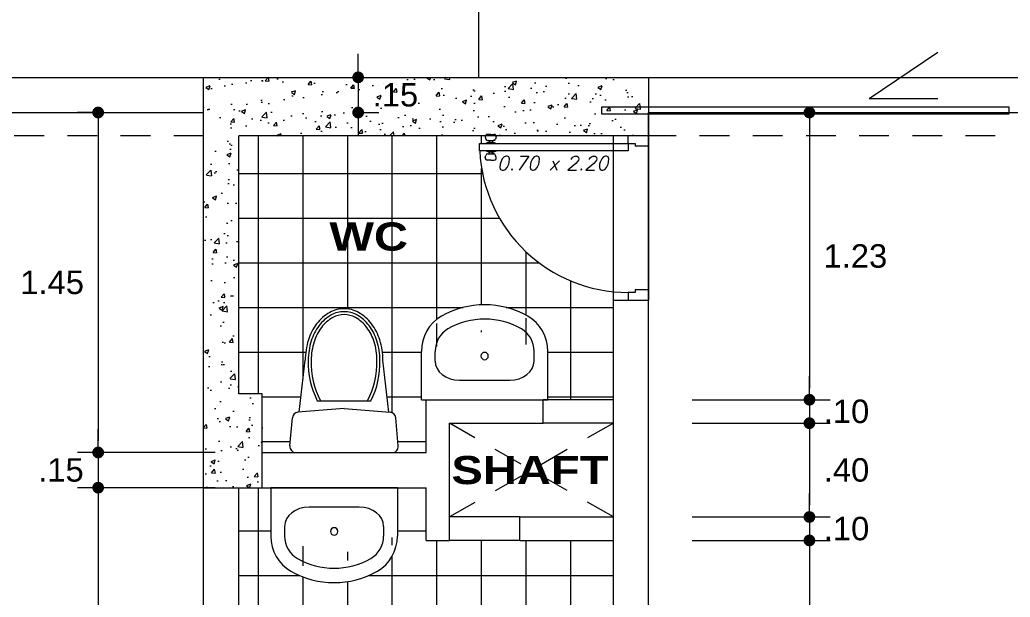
# Model space of a CAD drawing. Header units: millimetres. Extents: x 2178 to 2304, y 1220 to 1359.
# Drawn here: x 2216.41 to 2220.638, y 1291.255 to 1293.717 of the extents above; entities that cross this region are included whole.
import ezdxf
from ezdxf.enums import TextEntityAlignment as Align

# ---------------------------------------------------------------- set-up
doc = ezdxf.new("R2010")
doc.units = ezdxf.units.MM
doc.linetypes.add('CENTER', pattern=[50.800000000000004, 31.75, -6.35, 6.35, -6.35])
doc.linetypes.add('HIDDEN', pattern=[9.524999999999999, 6.35, -3.175])
doc.layers.get('0').update_dxf_attribs({"lineweight": 0})
for name, color, linetype, lineweight in [('carpinteria', 12, 'Continuous', 5), ('Ejes22', 50, 'CENTER', 9), ('linha vista piso', 30, 'Continuous', 5), ('Mobiliario', 52, 'Continuous', 5), ('PLUMA 1', 46, 'Continuous', 13), ('PLUMA 7', 10, 'Continuous', 0), ('PLUMA4', 160, 'Continuous', 40), ('PROY', 13, 'HIDDEN', 13), ('TEXTO', 5, 'Continuous', 18), ('TEXTOS', 42, 'Continuous', 13)]:
    doc.layers.add(name, color=color, linetype=linetype, lineweight=lineweight)
doc.layers.add('pisos....', color=7, linetype='Continuous', lineweight=5, true_color=0x7c7f7e)
doc.styles.add('ARIAL', font='arial.ttf')
doc.styles.add('ARIAL-N', font='arialbd.ttf')
doc.styles.add('SIMPLEX', font='simplex.shx', dxfattribs={"width": 1.2, "oblique": 15})
doc.dimstyles.new('RPM 50', dxfattribs={"dimtxt": 0.1, "dimasz": 0.05, "dimexe": 0.08849999999999973, "dimexo": 0.1535, "dimgap": 0.07099999999999997, "dimtad": 2, "dimtih": 1, "dimtoh": 1, "dimzin": 4, "dimdsep": 46, "dimtxsty": 'ARIAL', "dimblk": 'DOT', "dimcen": 0.4, "dimdle": 0.25, "dimclrd": 8, "dimclre": 8, "dimclrt": 9, "dimadec": 0, "dimazin": 0, "dimtfac": 1, "dimtix": 1, "dimtmove": 0, "dimatfit": 3, "dimldrblk": 'DOT', "dimfxl": 0.5, "dimfxlon": 1, "dimlwd": 0, "dimlwe": 0, "dimarcsym": 0})
pattern_1 = [(0, (1020.136031399712, -473.2546719146419), (0, 0.1905), []), (90, (1020.136031399712, -473.2546719146419), (-0.1905, 1.166437552015814e-17), [])]

# ---------------------------------------------------------------- blocks, each defined once
blk = doc.blocks.new('LAVATORIO')
at = {"layer": 'PLUMA 1', "linetype": 'Continuous', "lineweight": 20}
for p, q in [((-0.2999934783219942, 0.2071363636785648), (-0.2999934783219942, -0.02195454545901754)), ((-0.2999934783219942, 0.2071363636785648), (0.2999934783219942, 0.2071363636785648)), ((0.2999934783219942, 0.2071363636785648), (0.2999934783219942, -0.02195454545901754)), ((-0.1188260869807323, 0.1148181818415779), (0.1188260869807323, 0.1148181818415779)), ((-0.234782608743501, 0.02386363636850319), (-0.234782608743501, -0.02195454545901754)), ((0.234782608743501, 0.02386363636850319), (0.234782608743501, -0.02195454545901754))]:
    blk.add_line(p, q, dxfattribs=at)
blk.add_circle((0, 0), 0.01750000000356522, dxfattribs=at)
at = {"layer": 'PLUMA 1', "linetype": 'Continuous', "lineweight": 20, "extrusion": (0, 0, -1)}
for centre, major_axis, ratio, start_param, end_param in [((-0.1188260869807323, 0.02386363636850319), (0.1159565217627687, 2.11200665065676e-14), 0.7846746081733931, 3.141592653590338, 4.712388980384833), ((0.1188260869807323, 0.02386363636850319), (-0.1159565217627687, 9.952126509930016e-14), 0.7846746081733929, 1.570796326794223, 3.1415926535887), ((-0.1188521754517069, -0.02195454545901754), (2.795176774598603e-13, 0.1893818215381344), 0.9565217391304283, 3.638567482427635, 4.712388980383277), ((-0.1188521754517069, -0.02195454545901754), (-1.25662522260505e-12, 0.1212000033427651), 0.9565217391302343, 3.638567482442401, 4.712388980394607), ((0.1188521754517069, -0.02195454545901754), (1.256475748923904e-12, 0.1212000033427651), 0.9565217391302343, 1.57079632678498, 2.644617824737187), ((0.1188521754517069, -0.02195454545901754), (-2.791350386132135e-13, 0.1893818215381344), 0.9565217391304283, 1.570796326796306, 2.64461782475195), ((0, 0.2071363636785648), (-2.207522384136759e-16, 0.3818181859691521), 0.9565217391303741, 2.64461781258921, 3.638567494590378), ((0, 0.2071363636785648), (1.873049312265182e-16, 0.4500000041648561), 0.9565217391303545, 2.644617814432515, 3.638567492747071)]:
    blk.add_ellipse(centre, major_axis=major_axis, ratio=ratio, start_param=start_param, end_param=end_param, dxfattribs=at)
blk = doc.blocks.new('A$C17BD6781')
at = {"layer": 'Mobiliario', "linetype": 'Continuous'}
for p, q in [((0.0470258381902795, 0.2024778968581415), (0.07702583819028064, 0.4624778968581325)), ((0.4970258381902681, 0.2024778968581415), (0.467025838190267, 0.4624778968581325)), ((0.1371245447934086, 0.2600000207519599), (0.406927131587139, 0.2600000207519599)), ((0.2720258381902738, 0.2200000207519395), (0.04046188830088226, 0.2019667219995256)), ((0.2720258381902738, 0.2200000207519395), (0.5035897880796654, 0.2019667219995256)), ((2.658856601556181e-08, 0.03271609313324575), (0.01291432294007677, 0.1747733529997788)), ((0.5440516497919816, 0.03271609313324575), (0.5311373534404709, 0.1747733529997788)), ((0.0298768227825974, 2.075196903206233e-08), (0.5141748535979502, 2.075196903206233e-08))]:
    blk.add_line(p, q, dxfattribs=at)
for points in [[(0.467025838190267, 0.4624778968581325, 0.07568148098942781), (0.4514763274974598, 0.564619449634364, 0.08594715031423093), (0.409911660521658, 0.6457161817953931, 0.1060218382171382), (0.3436150782673906, 0.7032144903049868, 0.1264657149685374), (0.2720258381902738, 0.7216159645624032, 0.1264657149685252), (0.2004365981131571, 0.7032144903049868, 0.1060218382171112), (0.1341400158588897, 0.6457161817953931, 0.08594715031425326), (0.09257534888308783, 0.564619449634364, 0.07568148098944026), (0.07702583819028064, 0.4624778968581325, 0.07568148098943636)], [(0.4520258381902806, 0.4624778968581325, 0.0756814809893859), (0.4371558434836231, 0.5601558482174767, 0.08594715031428633), (0.3979260275471859, 0.6366970575473658, 0.1060218382171535), (0.3363817185640983, 0.6900737708649274, 0.1264657149685132), (0.2720258381902738, 0.7066159645624168, 0.1264657149686313), (0.2076699578163925, 0.6900737708648705, 0.1060218382170392), (0.1461256488333618, 0.6366970575473658, 0.08594715031415015), (0.1068958328969813, 0.5601558482175903, 0.07568148098951734), (0.092025838190267, 0.4624778968581325, 0.07568148098951734)], [(0.4370258381902659, 0.4624778968581325, 0.07568148098938046), (0.422835359469758, 0.5556922468005894, 0.08594715031429338), (0.3859403945727138, 0.6276779332993385, 0.1060218382171472), (0.3291483588608344, 0.6769330514248111, 0.1264657149685263), (0.2720258381902738, 0.6916159645624305, 0.1264657149686292), (0.2149033175196564, 0.6769330514248111, 0.1060218382170225), (0.1581112818078338, 0.6276779332993385, 0.08594715031417827), (0.1212163169108464, 0.5556922468007031, 0.07568148098950629), (0.1070258381902818, 0.4624778968581325, 0.07568148098950629)]]:
    blk.add_lwpolyline(points, format="xyb", dxfattribs=at)
for centre, radius, start, end in [((0.5137349313203856, 0.4501454030077241), 0.4218893808016409, 178.3249151335759, 206.7885795011672), ((0.5137349313203856, 0.4501454030077241), 0.4068893808016409, 178.3249151335759, 207.8601275501853), ((0.03031674506016202, 0.4501454030077241), 0.4068893808016409, 332.1398724498131, 1.675084866424104), ((0.03031674506016202, 0.4501454030077241), 0.4218893808016409, 333.2114204988328, 1.675084866424104), ((0.04279111913410816, 0.1720572806184748), 0.03, 94.45298473469602, 174.8055710922652), ((0.5012605572464395, 0.1720572806184748), 0.03, 5.194428907734862, 85.54701526530398), ((0.0298768227825974, 0.03000002075194175), 0.03, 174.8055710922652, 270), ((0.5141748535979502, 0.03000002075194175), 0.03, 270, 5.194428907734862)]:
    blk.add_arc(centre, radius, start, end, dxfattribs=at)
blk = doc.blocks.new('puerta de 0.80')
for p, q in [((0, 0.7578726278069325), (0, 0.8078726278070008)), ((0, 0.05787262780700075), (0, 0.8078726278070008)), ((0.1000000000000227, 0.770372627806978), (0.1000000000000227, 0.8078726278070008)), ((0, 0.7578726278069325), (0.06500000000005457, 0.7578726278069325)), ((0.06500000000005457, 0.7578726278069325), (0.06500000000005457, 0.770372627806978)), ((0.06500000000005457, 0.770372627806978), (0.1000000000000227, 0.770372627806978)), ((0.743372223558481, 0.1131570363396577), (0.7462233707656196, 0.1025164101029077)), ((0.7699992280930701, 0.1257452267906274), (0.753031481821381, 0.1257452267906274)), ((0.7699992280930701, 0.1257452267906274), (0.7869669743646455, 0.1257452267906274)), ((0.7966262326275455, 0.1131570363396577), (0.7937750854204069, 0.1025164101029077)), ((0, 0.007872627806932542), (0, 0.05787262780700075)), ((0, 0.05787262780700075), (0.06500000000005457, 0.05787262780700075)), ((0.06500000000005457, 0.04537262780695528), (0.06500000000005457, 0.05787262780700075)), ((0.1000000000000227, 0.08037262780703713), (0.8250000000000455, 0.08037262780703713)), ((0.1000000000000227, 0.04537262780695528), (0.1000000000000227, 0.08037262780703713)), ((0.7820575276252839, 0.09510460055400927), (0.7558826290285197, 0.09510460055400927)), ((0.7558826290285197, 0.09510460055400927), (0.7579409285608563, 0.09510460055400927)), ((0.7820575276252839, 0.08545825626470105), (0.7558826290285197, 0.08545825626470105)), ((0.762940928560738, 0.09010460055401381), (0.762940928560738, 0.08545825626470105)), ((0.7770575276252885, 0.09010460055401381), (0.7770575276252885, 0.08545825626470105)), ((0.7841158271576205, 0.09510460055400927), (0.7820575276252839, 0.09510460055400927)), ((0.8250000000000455, 0.08037262780703713), (0.8250000000000455, 0.04537262780695528)), ((0.1000000000000227, 0.04537262780695528), (0.06500000000005457, 0.04537262780695528)), ((0.8250000000000455, 0.04537262780695528), (0.1000000000000227, 0.04537262780695528)), ((0.1000000000000227, 0.04537262780695528), (0.1000000000000227, 0.007872627806932542)), ((0.743372223558481, 0.01258821927433473), (0.7462233707656196, 0.02322884551108473)), ((0.7699992280930701, 2.882325134123676e-08), (0.753031481821381, 2.882325134123676e-08)), ((0.7820575276252839, 0.04028699934929136), (0.7558826290285197, 0.04028699934929136)), ((0.7820575276252839, 0.03064065505998315), (0.7558826290285197, 0.03064065505998315)), ((0.7558826290285197, 0.03064065505998315), (0.7579409285608563, 0.03064065505998315)), ((0.762940928560738, 0.0356406550599786), (0.762940928560738, 0.04028699934929136)), ((0.7699992280930701, 2.882325134123676e-08), (0.7869669743646455, 2.882325134123676e-08)), ((0.8250000000000455, 0.04537262780695528), (0.7720000000000482, 0.04537262780695528)), ((0.7770575276252885, 0.0356406550599786), (0.7770575276252885, 0.04028699934929136)), ((0.7841158271576205, 0.03064065505998315), (0.7820575276252839, 0.03064065505998315)), ((0.7966262326275455, 0.01258821927433473), (0.7937750854204069, 0.02322884551108473))]:
    blk.add_line(p, q)
at = {"linetype": 'Continuous', "lineweight": 0}
for p, q in [((0.7558826290285197, 0.08545825626470105), (0.7419099796773025, 0.08037262780692345)), ((0.7820575276252839, 0.08545825626470105), (0.796030176976501, 0.08037262780692345)), ((0.7558826290285197, 0.04028699934929136), (0.7419099796773025, 0.04537262780695528)), ((0.7820575276252839, 0.04028699934929136), (0.796030176976501, 0.04537262780695528))]:
    blk.add_line(p, q, dxfattribs=at)
for centre, radius, start, end in [((0.1000000000000227, 0.04537262780695528), 0.725, 2.767078666097358, 90), ((0.753031481821381, 0.1157452267906365), 0.01, 90, 195.0000000000087), ((0.7558826290285197, 0.1051046005540002), 0.01, 195.0000000001698, 270), ((0.7841158271575068, 0.1051046005540002), 0.01, 270, 344.9999999998302), ((0.7869669743646455, 0.1157452267906365), 0.01, 344.9999999999912, 90), ((0.7579409285607426, 0.09010460055401381), 0.005, 0, 90), ((0.7820575276252839, 0.09010460055401381), 0.005, 90, 180), ((0.753031481821381, 0.01000002882324225), 0.01, 164.9999999999913, 270), ((0.7558826290285197, 0.02064065505999224), 0.01, 90, 164.9999999998302), ((0.7579409285607426, 0.0356406550599786), 0.005, 270, 0), ((0.7820575276252839, 0.0356406550599786), 0.005, 180, 270), ((0.7841158271575068, 0.02064065505999224), 0.01, 15.00000000016984, 90), ((0.7869669743646455, 0.01000002882324225), 0.01, 270, 15.00000000000872)]:
    blk.add_arc(centre, radius, start, end)
blk = doc.blocks.new('P')
at = {"style": 'SIMPLEX', "oblique": 15}
blk.add_text('x', height=0.06, dxfattribs=at).set_placement((-0.01697368369676155, 0.0255492955629677))
blk.add_attdef('L', text='', height=0.06, dxfattribs=at).set_placement((-0.057659880294743, 0.02554929556297481), align=Align.RIGHT)
blk.add_attdef('H', (0.05806964743619147, 0.02554929556297481), '', height=0.06, dxfattribs=at)
blk = doc.blocks.new('_DOT')
at = {"color": 0, "linetype": 'ByBlock'}
blk.add_line((-0.5, 0), (-1, 0), dxfattribs=at)
at = {"color": 0, "linetype": 'ByBlock', "const_width": 0.5}
blk.add_lwpolyline([(-0.25, 0, 1), (0.25, 0, 1)], format="xyb", close=True, dxfattribs=at)
blk = doc.blocks.new('*D1160')
at = {"color": 8, "lineweight": 0, "transparency": 16777216}
for p, q in [((2213.418216094101, 1298.621513211598), (2213.418216094101, 1299.210013211598)), ((2217.194248934216, 1298.621513211598), (2217.194248934216, 1299.210013211598)), ((2213.468216094101, 1299.121513211598), (2217.144248934216, 1299.121513211598))]:
    blk.add_line(p, q, dxfattribs=at)
at = {"layer": 'Defpoints', "color": 0, "transparency": 16777216}
for p in [(2217.194248934216, 1299.121513211598), (2213.418216094101, 1297.671513211598), (2217.194248934216, 1293.471513211598)]:
    blk.add_point(p, dxfattribs=at)
at = {"color": 8, "lineweight": 0, "transparency": 16777216, "xscale": 0.05, "yscale": 0.05, "zscale": 0.05, "rotation": 180}
blk.add_blockref('_DOT', (2213.418216094101, 1299.121513211598), dxfattribs=at)
at = {"color": 8, "lineweight": 0, "transparency": 16777216, "xscale": 0.05, "yscale": 0.05, "zscale": 0.05}
blk.add_blockref('_DOT', (2217.194248934216, 1299.121513211598), dxfattribs=at)
at = {"color": 9, "transparency": 16777216, "insert": (2215.306232514159, 1299.243604616782), "char_height": 0.1, "attachment_point": 5, "style": 'ARIAL'}
blk.add_mtext('3.78', dxfattribs=at)
blk = doc.blocks.new('*D1161')
at = {"color": 8, "lineweight": 0, "transparency": 16777216}
for p, q in [((2217.194248934216, 1298.621513211598), (2217.194248934216, 1299.210013211598)), ((2217.344248934216, 1298.621513211598), (2217.344248934216, 1299.210013211598)), ((2217.144248934216, 1299.121513211598), (2217.094248934216, 1299.121513211598)), ((2217.194248934216, 1299.121513211598), (2217.344248934216, 1299.121513211598)), ((2217.394248934217, 1299.121513211598), (2217.444248934216, 1299.121513211598))]:
    blk.add_line(p, q, dxfattribs=at)
at = {"layer": 'Defpoints', "color": 0, "transparency": 16777216}
for p in [(2217.344248934216, 1299.121513211598), (2217.194248934216, 1293.471513211598), (2217.344248934216, 1293.221513211598)]:
    blk.add_point(p, dxfattribs=at)
at = {"color": 8, "lineweight": 0, "transparency": 16777216, "xscale": 0.05, "yscale": 0.05, "zscale": 0.05}
blk.add_blockref('_DOT', (2217.194248934216, 1299.121513211598), dxfattribs=at)
at = {"color": 8, "lineweight": 0, "transparency": 16777216, "xscale": 0.05, "yscale": 0.05, "zscale": 0.05, "rotation": 180}
blk.add_blockref('_DOT', (2217.344248934216, 1299.121513211598), dxfattribs=at)
at = {"color": 9, "transparency": 16777216, "insert": (2217.269248934216, 1299.24357051037), "char_height": 0.1, "attachment_point": 5, "style": 'ARIAL'}
blk.add_mtext('.15', dxfattribs=at)
blk = doc.blocks.new('*D1162')
at = {"color": 8, "lineweight": 0, "transparency": 16777216}
for p, q in [((2217.344248934216, 1298.621513211598), (2217.344248934216, 1299.210013211598)), ((2218.144248934217, 1298.621513211598), (2218.144248934217, 1299.210013211598)), ((2217.394248934217, 1299.121513211598), (2218.094248934216, 1299.121513211598))]:
    blk.add_line(p, q, dxfattribs=at)
at = {"layer": 'Defpoints', "color": 0, "transparency": 16777216}
for p in [(2218.144248934217, 1299.121513211598), (2217.344248934216, 1293.221513211598), (2218.144248934217, 1291.721513211598)]:
    blk.add_point(p, dxfattribs=at)
at = {"color": 8, "lineweight": 0, "transparency": 16777216, "xscale": 0.05, "yscale": 0.05, "zscale": 0.05, "rotation": 180}
blk.add_blockref('_DOT', (2217.344248934216, 1299.121513211598), dxfattribs=at)
at = {"color": 8, "lineweight": 0, "transparency": 16777216, "xscale": 0.05, "yscale": 0.05, "zscale": 0.05}
blk.add_blockref('_DOT', (2218.144248934217, 1299.121513211598), dxfattribs=at)
at = {"color": 9, "transparency": 16777216, "insert": (2217.744248934217, 1299.24357051037), "char_height": 0.1, "attachment_point": 5, "style": 'ARIAL'}
blk.add_mtext('.80', dxfattribs=at)
blk = doc.blocks.new('*D1163')
at = {"color": 8, "lineweight": 0, "transparency": 16777216}
for p, q in [((2218.144248934217, 1298.621513211598), (2218.144248934217, 1299.210013211598)), ((2218.544248934217, 1298.621513211598), (2218.544248934217, 1299.210013211598)), ((2218.194248934217, 1299.121513211598), (2218.494248934217, 1299.121513211598))]:
    blk.add_line(p, q, dxfattribs=at)
at = {"layer": 'Defpoints', "color": 0, "transparency": 16777216}
for p in [(2218.544248934217, 1299.121513211598), (2218.144248934217, 1291.721513211598), (2218.544248934217, 1291.596513211598)]:
    blk.add_point(p, dxfattribs=at)
at = {"color": 8, "lineweight": 0, "transparency": 16777216, "xscale": 0.05, "yscale": 0.05, "zscale": 0.05, "rotation": 180}
blk.add_blockref('_DOT', (2218.144248934217, 1299.121513211598), dxfattribs=at)
at = {"color": 8, "lineweight": 0, "transparency": 16777216, "xscale": 0.05, "yscale": 0.05, "zscale": 0.05}
blk.add_blockref('_DOT', (2218.544248934217, 1299.121513211598), dxfattribs=at)
at = {"color": 9, "transparency": 16777216, "insert": (2218.344248934217, 1299.24357051037), "char_height": 0.1, "attachment_point": 5, "style": 'ARIAL'}
blk.add_mtext('.40', dxfattribs=at)
blk = doc.blocks.new('*D1164')
at = {"color": 8, "lineweight": 0, "transparency": 16777216}
for p, q in [((2218.544248934217, 1298.621513211598), (2218.544248934217, 1299.210013211598)), ((2218.944248934216, 1298.621513211598), (2218.944248934216, 1299.210013211598)), ((2218.594248934217, 1299.121513211598), (2218.894248934216, 1299.121513211598))]:
    blk.add_line(p, q, dxfattribs=at)
at = {"layer": 'Defpoints', "color": 0, "transparency": 16777216}
for p in [(2218.944248934216, 1299.121513211598), (2218.544248934217, 1291.596513211598), (2218.944248934216, 1291.596513211598)]:
    blk.add_point(p, dxfattribs=at)
at = {"color": 8, "lineweight": 0, "transparency": 16777216, "xscale": 0.05, "yscale": 0.05, "zscale": 0.05, "rotation": 180}
blk.add_blockref('_DOT', (2218.544248934217, 1299.121513211598), dxfattribs=at)
at = {"color": 8, "lineweight": 0, "transparency": 16777216, "xscale": 0.05, "yscale": 0.05, "zscale": 0.05}
blk.add_blockref('_DOT', (2218.944248934216, 1299.121513211598), dxfattribs=at)
at = {"color": 9, "transparency": 16777216, "insert": (2218.744248934217, 1299.24357051037), "char_height": 0.1, "attachment_point": 5, "style": 'ARIAL'}
blk.add_mtext('.40', dxfattribs=at)
blk = doc.blocks.new('*D1165')
at = {"color": 8, "lineweight": 0, "transparency": 16777216}
for p, q in [((2218.944248934216, 1298.621513211598), (2218.944248934216, 1299.210013211598)), ((2219.094248934216, 1298.621513211598), (2219.094248934216, 1299.210013211598)), ((2218.894248934216, 1299.121513211598), (2218.844248934216, 1299.121513211598)), ((2218.944248934216, 1299.121513211598), (2219.094248934216, 1299.121513211598)), ((2219.144248934217, 1299.121513211598), (2219.194248934216, 1299.121513211598))]:
    blk.add_line(p, q, dxfattribs=at)
at = {"layer": 'Defpoints', "color": 0, "transparency": 16777216}
for p in [(2219.094248934216, 1299.121513211598), (2219.094248934216, 1292.521513211598), (2218.944248934216, 1291.596513211598)]:
    blk.add_point(p, dxfattribs=at)
at = {"color": 8, "lineweight": 0, "transparency": 16777216, "xscale": 0.05, "yscale": 0.05, "zscale": 0.05}
blk.add_blockref('_DOT', (2218.944248934216, 1299.121513211598), dxfattribs=at)
at = {"color": 8, "lineweight": 0, "transparency": 16777216, "xscale": 0.05, "yscale": 0.05, "zscale": 0.05, "rotation": 180}
blk.add_blockref('_DOT', (2219.094248934216, 1299.121513211598), dxfattribs=at)
at = {"color": 9, "transparency": 16777216, "insert": (2219.019248934216, 1299.24357051037), "char_height": 0.1, "attachment_point": 5, "style": 'ARIAL'}
blk.add_mtext('.15', dxfattribs=at)
blk = doc.blocks.new('*D1166')
at = {"color": 8, "lineweight": 0, "transparency": 16777216}
for p, q in [((2219.094248934216, 1298.621513211598), (2219.094248934216, 1299.210013211598)), ((2222.844248934217, 1298.621513211598), (2222.844248934217, 1299.210013211598)), ((2219.144248934217, 1299.121513211598), (2222.794248934217, 1299.121513211598))]:
    blk.add_line(p, q, dxfattribs=at)
at = {"layer": 'Defpoints', "color": 0, "transparency": 16777216}
for p in [(2222.844248934217, 1299.121513211598), (2222.844248934217, 1293.471513211598), (2219.094248934216, 1292.521513211598)]:
    blk.add_point(p, dxfattribs=at)
at = {"color": 8, "lineweight": 0, "transparency": 16777216, "xscale": 0.05, "yscale": 0.05, "zscale": 0.05, "rotation": 180}
blk.add_blockref('_DOT', (2219.094248934216, 1299.121513211598), dxfattribs=at)
at = {"color": 8, "lineweight": 0, "transparency": 16777216, "xscale": 0.05, "yscale": 0.05, "zscale": 0.05}
blk.add_blockref('_DOT', (2222.844248934217, 1299.121513211598), dxfattribs=at)
at = {"color": 9, "transparency": 16777216, "insert": (2220.969248934217, 1299.243604616782), "char_height": 0.1, "attachment_point": 5, "style": 'ARIAL'}
blk.add_mtext('3.75', dxfattribs=at)
blk = doc.blocks.new('*D1293')
at = {"color": 8, "lineweight": 0, "transparency": 16777216}
for p, q in [((2217.854342042347, 1293.521513211598), (2217.854342042347, 1293.571513211598)), ((2217.854342042347, 1293.471513211598), (2217.942842042346, 1293.471513211598)), ((2217.854342042347, 1293.471513211598), (2217.854342042347, 1293.321513211598)), ((2217.854342042347, 1293.321513211598), (2217.942842042346, 1293.321513211598)), ((2217.854342042347, 1293.271513211598), (2217.854342042347, 1293.221513211598))]:
    blk.add_line(p, q, dxfattribs=at)
at = {"layer": 'Defpoints', "color": 0, "transparency": 16777216}
for p in [(2217.771410540022, 1293.471513211598), (2217.771410540022, 1293.321513211598), (2217.854342042347, 1293.321513211598)]:
    blk.add_point(p, dxfattribs=at)
at = {"color": 8, "lineweight": 0, "transparency": 16777216, "xscale": 0.05, "yscale": 0.05, "zscale": 0.05}
for p, rotation in [((2217.854342042347, 1293.471513211598), 270), ((2217.854342042347, 1293.321513211598), 90)]:
    blk.add_blockref('_DOT', p, dxfattribs=dict(at, rotation=rotation))
at = {"color": 9, "transparency": 16777216, "insert": (2218.013302478909, 1293.396513211597), "char_height": 0.1, "attachment_point": 5, "style": 'ARIAL'}
blk.add_mtext('.15', dxfattribs=at)
blk = doc.blocks.new('*D1294')
at = {"color": 8, "lineweight": 0, "transparency": 16777216}
for p, q in [((2219.780848867476, 1293.321513211598), (2219.869348867476, 1293.321513211598)), ((2219.780848867476, 1293.271513211598), (2219.780848867476, 1292.146513211599)), ((2219.280848867476, 1292.096513211599), (2219.869348867476, 1292.096513211599))]:
    blk.add_line(p, q, dxfattribs=at)
at = {"layer": 'Defpoints', "color": 0, "transparency": 16777216}
for p in [(2219.697917365151, 1293.321513211598), (2218.944248934217, 1292.096513211599), (2219.780848867476, 1292.096513211599)]:
    blk.add_point(p, dxfattribs=at)
at = {"color": 8, "lineweight": 0, "transparency": 16777216, "xscale": 0.05, "yscale": 0.05, "zscale": 0.05}
for p, rotation in [((2219.780848867476, 1293.321513211598), 90), ((2219.780848867476, 1292.096513211599), 270)]:
    blk.add_blockref('_DOT', p, dxfattribs=dict(at, rotation=rotation))
at = {"color": 9, "transparency": 16777216, "insert": (2219.977019399536, 1292.709013211597), "char_height": 0.1, "attachment_point": 5, "style": 'ARIAL'}
blk.add_mtext('1.23', dxfattribs=at)
blk = doc.blocks.new('*D1295')
at = {"color": 8, "lineweight": 0, "transparency": 16777216}
for p, q in [((2219.780848867476, 1292.146513211599), (2219.780848867476, 1292.196513211599)), ((2219.280848867476, 1292.096513211599), (2219.869348867476, 1292.096513211599)), ((2219.780848867476, 1292.096513211599), (2219.780848867476, 1291.996513211599)), ((2219.280848867476, 1291.996513211599), (2219.869348867476, 1291.996513211599)), ((2219.780848867476, 1291.946513211599), (2219.780848867476, 1291.896513211599))]:
    blk.add_line(p, q, dxfattribs=at)
at = {"layer": 'Defpoints', "color": 0, "transparency": 16777216}
for p in [(2218.944248934217, 1292.096513211599), (2218.944248934217, 1291.996513211599), (2219.780848867476, 1291.996513211599)]:
    blk.add_point(p, dxfattribs=at)
at = {"color": 8, "lineweight": 0, "transparency": 16777216, "xscale": 0.05, "yscale": 0.05, "zscale": 0.05}
for p, rotation in [((2219.780848867476, 1292.096513211599), 270), ((2219.780848867476, 1291.996513211599), 90)]:
    blk.add_blockref('_DOT', p, dxfattribs=dict(at, rotation=rotation))
at = {"color": 9, "transparency": 16777216, "insert": (2219.939263601446, 1292.046513211598), "char_height": 0.1, "attachment_point": 5, "style": 'ARIAL'}
blk.add_mtext('.10', dxfattribs=at)
blk = doc.blocks.new('*D1296')
at = {"color": 8, "lineweight": 0, "transparency": 16777216}
for p, q in [((2219.280848867476, 1291.996513211599), (2219.869348867476, 1291.996513211599)), ((2219.780848867476, 1291.946513211599), (2219.780848867476, 1291.646513211599)), ((2219.280848867476, 1291.596513211599), (2219.869348867476, 1291.596513211599))]:
    blk.add_line(p, q, dxfattribs=at)
at = {"layer": 'Defpoints', "color": 0, "transparency": 16777216}
for p in [(2218.944248934217, 1291.996513211599), (2218.944248934217, 1291.596513211599), (2219.780848867476, 1291.596513211599)]:
    blk.add_point(p, dxfattribs=at)
at = {"color": 8, "lineweight": 0, "transparency": 16777216, "xscale": 0.05, "yscale": 0.05, "zscale": 0.05}
for p, rotation in [((2219.780848867476, 1291.996513211599), 90), ((2219.780848867476, 1291.596513211599), 270)]:
    blk.add_blockref('_DOT', p, dxfattribs=dict(at, rotation=rotation))
at = {"color": 9, "transparency": 16777216, "insert": (2219.939263601446, 1291.796513211598), "char_height": 0.1, "attachment_point": 5, "style": 'ARIAL'}
blk.add_mtext('.40', dxfattribs=at)
blk = doc.blocks.new('*D1297')
at = {"color": 8, "lineweight": 0, "transparency": 16777216}
for p, q in [((2219.780848867476, 1291.646513211599), (2219.780848867476, 1291.696513211599)), ((2219.280848867476, 1291.596513211599), (2219.869348867476, 1291.596513211599)), ((2219.780848867476, 1291.596513211599), (2219.780848867476, 1291.496513211599)), ((2219.280848867476, 1291.496513211599), (2219.869348867476, 1291.496513211599)), ((2219.780848867476, 1291.446513211599), (2219.780848867476, 1291.396513211599))]:
    blk.add_line(p, q, dxfattribs=at)
at = {"layer": 'Defpoints', "color": 0, "transparency": 16777216}
for p in [(2218.944248934217, 1291.596513211599), (2218.944248934217, 1291.496513211599), (2219.780848867476, 1291.496513211599)]:
    blk.add_point(p, dxfattribs=at)
at = {"color": 8, "lineweight": 0, "transparency": 16777216, "xscale": 0.05, "yscale": 0.05, "zscale": 0.05}
for p, rotation in [((2219.780848867476, 1291.596513211599), 270), ((2219.780848867476, 1291.496513211599), 90)]:
    blk.add_blockref('_DOT', p, dxfattribs=dict(at, rotation=rotation))
at = {"color": 9, "transparency": 16777216, "insert": (2219.939263601446, 1291.546513211598), "char_height": 0.1, "attachment_point": 5, "style": 'ARIAL'}
blk.add_mtext('.10', dxfattribs=at)
blk = doc.blocks.new('*D1298')
at = {"color": 8, "lineweight": 0, "transparency": 16777216}
for p, q in [((2219.280848867476, 1291.496513211599), (2219.869348867476, 1291.496513211599)), ((2219.780848867476, 1291.446513211599), (2219.780848867476, 1290.521513211599)), ((2219.940748934218, 1290.471513211599), (2219.692348867477, 1290.471513211599))]:
    blk.add_line(p, q, dxfattribs=at)
at = {"layer": 'Defpoints', "color": 0, "transparency": 16777216}
for p in [(2218.944248934217, 1291.496513211599), (2219.780848867476, 1290.471513211599), (2220.094248934218, 1290.471513211599)]:
    blk.add_point(p, dxfattribs=at)
at = {"color": 8, "lineweight": 0, "transparency": 16777216, "xscale": 0.05, "yscale": 0.05, "zscale": 0.05}
for p, rotation in [((2219.780848867476, 1291.496513211599), 90), ((2219.780848867476, 1290.471513211599), 270)]:
    blk.add_blockref('_DOT', p, dxfattribs=dict(at, rotation=rotation))
at = {"color": 9, "transparency": 16777216, "insert": (2219.977019399536, 1290.984013211598), "char_height": 0.1, "attachment_point": 5, "style": 'ARIAL'}
blk.add_mtext('1.03', dxfattribs=at)
blk = doc.blocks.new('*D1300')
at = {"color": 8, "lineweight": 0, "transparency": 16777216}
for p, q in [((2216.74437799866, 1293.321513211598), (2216.65587799866, 1293.321513211598)), ((2216.74437799866, 1293.271513211598), (2216.74437799866, 1291.921513211599)), ((2217.24437799866, 1291.871513211599), (2216.65587799866, 1291.871513211599))]:
    blk.add_line(p, q, dxfattribs=at)
at = {"layer": 'Defpoints', "color": 0, "transparency": 16777216}
for p in [(2216.886978725202, 1293.321513211598), (2216.74437799866, 1291.871513211599), (2217.444248934217, 1291.871513211599)]:
    blk.add_point(p, dxfattribs=at)
at = {"color": 8, "lineweight": 0, "transparency": 16777216, "xscale": 0.05, "yscale": 0.05, "zscale": 0.05}
for p, rotation in [((2216.74437799866, 1293.321513211598), 90), ((2216.74437799866, 1291.871513211599), 270)]:
    blk.add_blockref('_DOT', p, dxfattribs=dict(at, rotation=rotation))
at = {"color": 9, "transparency": 16777216, "insert": (2216.547832296068, 1292.596513211598), "char_height": 0.1, "attachment_point": 5, "style": 'ARIAL'}
blk.add_mtext('1.45', dxfattribs=at)
blk = doc.blocks.new('*D1301')
at = {"color": 8, "lineweight": 0, "transparency": 16777216}
for p, q in [((2216.74437799866, 1291.921513211599), (2216.74437799866, 1291.971513211599)), ((2217.24437799866, 1291.871513211599), (2216.65587799866, 1291.871513211599)), ((2216.74437799866, 1291.871513211599), (2216.74437799866, 1291.721513211599)), ((2217.24437799866, 1291.721513211599), (2216.65587799866, 1291.721513211599)), ((2216.74437799866, 1291.671513211599), (2216.74437799866, 1291.621513211599))]:
    blk.add_line(p, q, dxfattribs=at)
at = {"layer": 'Defpoints', "color": 0, "transparency": 16777216}
for p in [(2217.444248934217, 1291.871513211599), (2216.74437799866, 1291.721513211599), (2217.444248934217, 1291.721513211599)]:
    blk.add_point(p, dxfattribs=at)
at = {"color": 8, "lineweight": 0, "transparency": 16777216, "xscale": 0.05, "yscale": 0.05, "zscale": 0.05}
for p, rotation in [((2216.74437799866, 1291.871513211599), 270), ((2216.74437799866, 1291.721513211599), 90)]:
    blk.add_blockref('_DOT', p, dxfattribs=dict(at, rotation=rotation))
at = {"color": 9, "transparency": 16777216, "insert": (2216.585417562098, 1291.796513211598), "char_height": 0.1, "attachment_point": 5, "style": 'ARIAL'}
blk.add_mtext('.15', dxfattribs=at)
blk = doc.blocks.new('*D1302')
at = {"color": 8, "lineweight": 0, "transparency": 16777216}
for p, q in [((2217.24437799866, 1291.721513211599), (2216.65587799866, 1291.721513211599)), ((2216.74437799866, 1291.671513211599), (2216.74437799866, 1290.421513211599)), ((2217.190748934218, 1290.371513211599), (2216.65587799866, 1290.371513211599))]:
    blk.add_line(p, q, dxfattribs=at)
at = {"layer": 'Defpoints', "color": 0, "transparency": 16777216}
for p in [(2217.444248934217, 1291.721513211599), (2216.74437799866, 1290.371513211599), (2217.344248934218, 1290.371513211599)]:
    blk.add_point(p, dxfattribs=at)
at = {"color": 8, "lineweight": 0, "transparency": 16777216, "xscale": 0.05, "yscale": 0.05, "zscale": 0.05}
for p, rotation in [((2216.74437799866, 1291.721513211599), 90), ((2216.74437799866, 1290.371513211599), 270)]:
    blk.add_blockref('_DOT', p, dxfattribs=dict(at, rotation=rotation))
at = {"color": 9, "transparency": 16777216, "insert": (2216.547832296068, 1291.046513211598), "char_height": 0.1, "attachment_point": 5, "style": 'ARIAL'}
blk.add_mtext('1.35', dxfattribs=at)

msp = doc.modelspace()

# ---------------------------------------------------------------- hatches: boundary and pattern name
h = msp.add_hatch()
h.set_pattern_fill('AR-CONC', color=256, scale=0.001)
h.set_pattern_definition([(49.99999999999999, (1020.136031399712, -473.2546719146419), (0.182184668996004, -0.01593908553890309), [0.01905, -0.20955]), (355, (1020.136031399712, -473.2546719146419), (-0.03524342142496934, 0.1910568452390352), [0.01524, -0.16764058417]), (100.4514447, (1020.151213406712, -473.256000168142), (0.1469412470903533, 0.1751177519121951), [0.01619000879999999, -0.1780902445999999]), (46.18420000000001, (1020.136031399712, -473.2038719146419), (0.2710790408921299, -0.04204232793272715), [0.028575, -0.314325]), (96.63555760999992, (1020.158621299712, -473.207375414642), (0.237404134051503, 0.2474261245977215), [0.02428502314, -0.26713560816]), (351.1841511700001, (1020.136031399712, -473.2038719146419), (0.237404134064977, 0.2474261245855326), [0.02285996707, -0.25145973192]), (21, (1020.161431399712, -473.2165719146419), (0.1516143912691325, -0.1022651981870876), [0.01905, -0.20955]), (326.0000000000001, (1020.161431399712, -473.2165719146419), (0.06180202834764707, 0.1841879661223193), [0.01524, -0.16764]), (71.45144499999999, (1020.174065932312, -473.2250940145418), (0.2134164192787162, 0.08192276888590524), [0.0161900088, -0.1780899376]), (37.50000000000001, (1020.136031399712, -473.2546719146419), (0.003088603250591816, 0.0845550388731531), [0, -0.165608, 0, -0.17018, 0, -0.168275]), (7.499999999999999, (1020.136031399712, -473.2546719146419), (0.06681966251030574, 0.1001805748181195), [0, -0.09702799999999999, 0, -0.161798, 0, -0.06413500000000001]), (327.5, (1020.079389399712, -473.2546719146419), (0.1355905951668714, -0.005728743992673458), [0, -0.0635, 0, -0.19812, 0, -0.26289]), (317.5, (1020.053989399712, -473.2546719146419), (0.148129181386018, 0.02542649103333302), [0, -0.08255, 0, -0.131572, 0, -0.18669])])
h.paths.add_polyline_path([(2217.444248934216, 1292.121513211598), (2217.344248934217, 1292.121513211598), (2217.344248934216, 1293.221513211598), (2219.094248934216, 1293.221513211598), (2219.094248934216, 1293.471513211598), (2217.194248934216, 1293.471513211598), (2217.194248934216, 1291.721513211598), (2217.444248934216, 1291.721513211598)])
at = {"layer": 'pisos....'}
h = msp.add_hatch(dxfattribs=at)
h.set_pattern_fill('NET', color=256, scale=0.06)
h.set_pattern_definition(pattern_1)
edge = h.paths.add_edge_path()
edge.add_line((2218.373113589558, 1293.158075711598), (2218.372373934217, 1293.158075711598))
edge.add_line((2218.372373934217, 1293.158075711598), (2218.372373934217, 1293.188700711598))
edge.add_line((2218.372373934217, 1293.188700711598), (2218.397722529362, 1293.188700711598))
edge.add_line((2218.397722529362, 1293.188700711598), (2218.414323597544, 1293.194743006273))
edge.add_line((2218.414323597544, 1293.194743006273), (2218.414323597544, 1293.197216187752))
edge.add_arc((2218.409950367275, 1293.197340614469), 0.00437499999998181, 358.370265780623, 458.0578173602636)
edge.add_arc((2218.408147585454, 1293.210341187752), 0.008750000000019478, 195.0000000010358, 277.8133290253296, ccw=False)
edge.add_line((2218.399695734473, 1293.208076521107), (2218.396095384107, 1293.221513211598))
edge.add_line((2218.396095384107, 1293.221513211598), (2217.344248934216, 1293.221513211598))
edge.add_line((2217.344248934216, 1293.221513211598), (2217.344248934217, 1292.121513211598))
edge.add_line((2217.344248934217, 1292.121513211598), (2217.444248934217, 1292.121513211598))
edge.add_line((2217.444248934216, 1292.121513211598), (2217.444248934216, 1291.871513211598))
edge.add_line((2217.444248934216, 1291.871513211598), (2217.58842227112, 1291.871513211598))
edge.add_arc((2217.58842227112, 1291.897013211598), 0.02549999999999673, 174.8055710924502, 270, ccw=False)
edge.add_line((2217.563026994355, 1291.899321873122), (2217.574004146254, 1292.020070544009))
edge.add_arc((2217.599399423019, 1292.017761882485), 0.02550000000009441, 94.45298473487009, 174.8055710924502, ccw=False)
edge.add_line((2217.59741957681, 1292.043184907659), (2217.602998934216, 1292.043619406289))
edge.add_line((2217.602998934217, 1292.043619406289), (2217.628498934217, 1292.264619406289))
edge.add_arc((2217.920259930836, 1292.264619406289), 0.291760996619687, 162.6880842841479, 180, ccw=False)
edge.add_arc((2217.858407455183, 1292.283898419323), 0.2269735820387948, 143.0387361214156, 162.6880842841864, ccw=False)
edge.add_arc((2217.819170709228, 1292.31342385929), 0.1778688588614339, 118.83075468146899, 143.0387361213606, ccw=False)
edge.add_arc((2217.794248934217, 1292.358698816822), 0.1261879470156083, 90.00000000010323, 118.83075468145199, ccw=False)
edge.add_arc((2217.794248934216, 1292.358698816821), 0.1261879470160389, 61.16924531795547, 89.99999999989672, ccw=False)
edge.add_arc((2217.769327159205, 1292.31342385929), 0.1778688588609801, 36.96126387970901, 61.169245317998275, ccw=False)
edge.add_arc((2217.730090413251, 1292.283898419323), 0.2269735820391569, 17.311915715306895, 36.96126387969781, ccw=False)
edge.add_arc((2217.668237937597, 1292.264619406289), 0.2917609966197344, 0, 17.311915715316673, ccw=False)
edge.add_line((2217.959998934217, 1292.264619406289), (2217.985498934217, 1292.043619406289))
edge.add_line((2217.985498934217, 1292.043619406289), (2217.991078291623, 1292.043184907659))
edge.add_arc((2217.989098445414, 1292.017761882485), 0.0255000000000944, 5.1944289075498205, 85.54701526512991, ccw=False)
edge.add_line((2218.014493722179, 1292.020070544009), (2218.025470874078, 1291.899321873122))
edge.add_arc((2218.000075597313, 1291.897013211598), 0.02549999999999673, -90, 5.1944289075498205, ccw=False)
edge.add_line((2218.000075597313, 1291.871513211598), (2218.144248934217, 1291.871513211598))
edge.add_line((2218.144248934217, 1291.871513211598), (2218.144248934217, 1292.096513211598))
edge.add_line((2218.144248934217, 1292.096513211598), (2218.124254803727, 1292.096513211598))
edge.add_line((2218.124254803727, 1292.096513211598), (2218.124254803727, 1292.302809292253))
edge.add_ellipse((2218.28728197631, 1292.302695029822), major_axis=(-2.502032902658902e-13, 0.1704436393843569), ratio=0.9565217391305934, start_angle=28.47456021661742, end_angle=89.99999999991951, ccw=False)
edge.add_ellipse((2218.394248934217, 1292.096513211598), major_axis=(2.081165902565789e-16, 0.4050000037482276), ratio=0.9565217391312869, start_angle=-28.474560807873218, end_angle=28.474560807873218, ccw=False)
edge.add_ellipse((2218.501215892123, 1292.302695029822), major_axis=(2.499907131296124e-13, 0.170443639384357), ratio=0.956521739130593, start_angle=-89.99999999991962, end_angle=-28.474560216617476, ccw=False)
edge.add_line((2218.664243064706, 1292.302809292253), (2218.664243064706, 1292.096513211598))
edge.add_line((2218.664243064706, 1292.096513211598), (2218.944248934216, 1292.096513211598))
edge.add_line((2218.944248934216, 1292.096513211598), (2218.944248934216, 1292.521513211598))
edge.add_line((2218.944248934216, 1292.521513211598), (2218.944248934216, 1292.55741203704))
edge.add_arc((2219.006748934216, 1293.188700711598), 0.6343750000001276, 182.7670786661056, 264.34592333882097, ccw=False)
h = msp.add_hatch(dxfattribs=at)
h.set_pattern_fill('NET', color=256, scale=0.06)
h.set_pattern_definition(pattern_1)
edge = h.paths.add_edge_path()
edge.add_line((2218.944248934216, 1291.496513211598), (2218.544248934217, 1291.496513211598))
edge.add_line((2218.544248934217, 1291.496513211598), (2218.244248934217, 1291.496513211598))
edge.add_line((2218.244248934217, 1291.496513211598), (2218.144248934217, 1291.496513211598))
edge.add_line((2218.144248934217, 1291.496513211598), (2218.144248934217, 1291.721513211598))
edge.add_line((2218.144248934217, 1291.721513211598), (2218.021623840247, 1291.721513211598))
edge.add_line((2218.021623840247, 1291.721513211598), (2218.021623840247, 1291.515217130944))
edge.add_ellipse((2217.858596667664, 1291.515331393374), major_axis=(-2.502032902658902e-13, 0.1704436393843569), ratio=0.9565217391305934, start_angle=208.4745602166174, end_angle=269.99999999991957, ccw=False)
edge.add_ellipse((2217.751629709757, 1291.721513211598), major_axis=(2.081165902565789e-16, 0.4050000037482276), ratio=0.9565217391312869, start_angle=151.5254391921269, end_angle=208.4745608078732, ccw=False)
edge.add_ellipse((2217.644662751851, 1291.515331393374), major_axis=(2.499907131296124e-13, 0.170443639384357), ratio=0.956521739130593, start_angle=90.00000000008038, end_angle=151.5254397833824, ccw=False)
edge.add_line((2217.481635579267, 1291.515217130944), (2217.481635579267, 1291.721513211598))
edge.add_line((2217.481635579267, 1291.721513211598), (2217.444248934216, 1291.721513211598))
edge.add_line((2217.444248934216, 1291.721513211598), (2217.344248934216, 1291.721513211598))
edge.add_line((2217.344248934217, 1291.721513211598), (2217.344248934217, 1291.171513211598))
edge.add_line((2217.344248934217, 1291.171513211598), (2217.344248934217, 1291.135614386156))
edge.add_arc((2217.281748934217, 1290.504325711599), 0.6343750000001274, 2.76707866610559, 84.34592333882102, ccw=False)
edge.add_line((2217.915384278875, 1290.534950711599), (2217.344248934216, 1290.534950711599))
edge.add_line((2217.344248934217, 1290.534950711599), (2217.344248934217, 1290.471513211598))
edge.add_line((2217.344248934217, 1290.471513211598), (2217.344248934217, 1290.371513211598))
edge.add_line((2217.344248934217, 1290.371513211598), (2218.144248934217, 1290.371513211598))
edge.add_line((2218.144248934216, 1290.371513211598), (2218.144248934216, 1290.471513211598))
edge.add_line((2218.144248934216, 1290.471513211598), (2218.544248934216, 1290.471513211598))
edge.add_line((2218.544248934217, 1290.471513211598), (2218.544248934217, 1290.371513211599))
edge.add_line((2218.544248934217, 1290.371513211599), (2218.944248934217, 1290.371513211599))
edge.add_line((2218.944248934216, 1290.371513211599), (2218.944248934216, 1290.771268707624))
edge.add_arc((2218.918748934217, 1290.771268707624), 0.02549999999999674, -95.19442890754982, 0, ccw=False)
edge.add_line((2218.916440272693, 1290.745873430859), (2218.795691601807, 1290.756850582758))
edge.add_arc((2218.79800026333, 1290.782245859523), 0.02550000000009441, 184.4529847348701, 264.80557109245024, ccw=False)
edge.add_line((2218.772577238156, 1290.780266013315), (2218.772142739526, 1290.785845370721))
edge.add_line((2218.772142739526, 1290.785845370721), (2218.551142739526, 1290.811345370721))
edge.add_arc((2218.551142739526, 1291.10310636734), 0.2917609966196871, 252.68808428414792, 270, ccw=False)
edge.add_arc((2218.531863726492, 1291.041253891687), 0.2269735820387949, 233.0387361214157, 252.6880842841864, ccw=False)
edge.add_arc((2218.502338286525, 1291.002017145732), 0.177868858861434, 208.830754681469, 233.0387361213607, ccw=False)
edge.add_arc((2218.457063328993, 1290.977095370721), 0.1261879470156083, 180.0000000001032, 208.8307546814521, ccw=False)
edge.add_arc((2218.457063328994, 1290.97709537072), 0.1261879470160389, 151.1692453179555, 179.9999999998968, ccw=False)
edge.add_arc((2218.502338286525, 1290.952173595709), 0.1778688588609802, 126.96126387970901, 151.1692453179983, ccw=False)
edge.add_arc((2218.531863726492, 1290.912936849755), 0.2269735820391569, 107.3119157153069, 126.96126387969781, ccw=False)
edge.add_arc((2218.551142739526, 1290.851084374101), 0.2917609966197344, 90, 107.31191571531679, ccw=False)
edge.add_line((2218.551142739526, 1291.142845370721), (2218.772142739526, 1291.168345370721))
edge.add_line((2218.772142739526, 1291.168345370721), (2218.772577238156, 1291.173924728127))
edge.add_arc((2218.79800026333, 1291.171944881919), 0.0255000000000944, 95.19442890754982, 175.5470152651299, ccw=False)
edge.add_line((2218.795691601806, 1291.197340158684), (2218.916440272693, 1291.208317310582))
edge.add_arc((2218.918748934217, 1291.182922033817), 0.02549999999999673, 0, 95.19442890754982, ccw=False)
edge.add_line((2218.944248934216, 1291.182922033817), (2218.944248934216, 1291.496513211598))
h.paths.add_polyline_path([(2217.874174270889, 1290.499875786698), (2217.874174270889, 1290.495810235445, 0.4646489554522698), (2217.879160755027, 1290.491354002557, -0.3779349762624746), (2217.888802133959, 1290.48494990209), (2217.891296887766, 1290.475639354132, -0.4931454260358746), (2217.882845036786, 1290.464624687488), (2217.867998258798, 1290.464624687488), (2217.85315148081, 1290.464624687488, -0.4931454260358837), (2217.84469962983, 1290.475639354132), (2217.847194383637, 1290.48494990209, -0.3394542588609682), (2217.855646234617, 1290.491435235445), (2217.857447246707, 1290.491435235445, 0.4142135623730802), (2217.861822246708, 1290.495810235445), (2217.861822246708, 1290.499875786698)], flags=16)

# ---------------------------------------------------------------- linework, layer by layer
for points in [[(2218.944248934216, 1292.521513211598), (2218.944248934216, 1293.221513211598)], [(2219.094248934216, 1292.521513211598), (2219.094248934216, 1293.221513211598)], [(2219.094248934216, 1292.521513211598), (2219.094248934216, 1293.221513211598)], [(2218.944248934216, 1292.096513211598), (2218.644248934216, 1292.096513211598)], [(2218.944248934216, 1291.996513211598), (2218.644248934216, 1291.996513211598)], [(2218.544248934217, 1291.596513211598), (2218.244248934217, 1291.596513211598)], [(2218.544248934217, 1291.496513211598), (2218.244248934217, 1291.496513211598)]]:
    msp.add_lwpolyline(points)
at = {"layer": 'Ejes22', "linetype": 'CENTER', "lineweight": 9, "ltscale": 0.01}
msp.add_lwpolyline([(2218.369248934216, 1293.471513211598), (2218.369248934216, 1300.271513211598)], dxfattribs=at)
at = {"layer": 'linha vista piso', "lineweight": 0, "ltscale": 0.01}
for p in [(2220.328469047456, 1293.577029908597), (2220.328469047456, 1293.577029908597), (2220.328469047456, 1293.379349246831), (2220.328469047456, 1293.379349246831)]:
    msp.add_line(p, (2220.035260587125, 1293.379349246831), dxfattribs=at)
msp.add_lwpolyline([(2218.89272375863, 1293.315301420643), (2220.633788864217, 1293.315301420643), (2220.633788864217, 1293.344319177161), (2218.89272375863, 1293.344319177161)], close=True, dxfattribs=at)
at = {"layer": 'PLUMA 7'}
for points in [[(2213.194248934216, 1293.471513211598), (2223.244248934217, 1293.471513211598)], [(2217.194248934216, 1291.171513211598), (2217.194248934216, 1293.471513211598)], [(2219.094248934216, 1293.471513211598), (2219.094248934216, 1293.221513211598), (2217.344248934216, 1293.221513211598)], [(2213.794248934216, 1293.321513211598), (2217.194248934216, 1293.321513211598)], [(2219.094248934216, 1293.221513211598), (2219.094248934216, 1293.321513211598)], [(2219.094248934216, 1293.321513211598), (2222.844248934217, 1293.321513211598)], [(2217.344248934217, 1292.121513211598), (2217.344248934216, 1293.221513211598)], [(2218.944248934216, 1290.371513211599), (2218.944248934216, 1292.521513211598)], [(2218.944248934216, 1292.521513211598), (2219.094248934216, 1292.521513211598)], [(2219.094248934217, 1290.221513211598), (2219.094248934216, 1292.521513211598)], [(2217.444248934216, 1291.721513211598), (2217.444248934216, 1291.721513211598), (2217.444248934216, 1292.121513211598), (2217.344248934216, 1292.121513211598)], [(2218.144248934217, 1291.871513211598), (2218.144248934217, 1292.096513211598)], [(2218.144248934217, 1292.096513211598), (2218.644248934216, 1292.096513211598)], [(2218.644248934216, 1291.996513211598), (2218.644248934216, 1292.096513211598)], [(2218.244248934217, 1291.496513211598), (2218.244248934217, 1291.996513211598)], [(2218.244248934217, 1291.996513211598), (2218.644248934216, 1291.996513211598)], [(2217.444248934216, 1291.871513211598), (2218.144248934217, 1291.871513211598)], [(2217.194248934216, 1291.721513211598), (2217.444248934216, 1291.721513211598)], [(2217.344248934217, 1291.171513211598), (2217.344248934217, 1291.721513211598)], [(2217.444248934216, 1291.721513211598), (2218.144248934217, 1291.721513211598)], [(2218.144248934217, 1291.496513211598), (2218.144248934217, 1291.721513211598)], [(2218.544248934217, 1291.496513211598), (2218.544248934217, 1291.596513211598)], [(2218.544248934217, 1291.596513211598), (2218.944248934216, 1291.596513211598)], [(2218.144248934217, 1291.496513211598), (2218.244248934217, 1291.496513211598)], [(2218.544248934217, 1291.496513211598), (2218.944248934216, 1291.496513211598)]]:
    msp.add_lwpolyline(points, dxfattribs=at)
at = {"layer": 'PROY', "ltscale": 0.02, "flags": 128}
for points in [[(2217.194248934216, 1293.221513211598), (2213.794248934216, 1293.221513211598)], [(2222.844248934217, 1293.221513211598), (2219.094248934216, 1293.221513211598)], [(2218.944248934216, 1291.996513211598), (2218.244248934217, 1291.596513211598)], [(2218.944248934216, 1291.596513211598), (2218.244248934217, 1291.996513211598)]]:
    msp.add_lwpolyline(points, dxfattribs=at)

# ---------------------------------------------------------------- block references
at = {"layer": 'carpinteria', "xscale": 0.875, "yscale": 0.875, "zscale": 0.875, "rotation": 180}
msp.add_blockref('puerta de 0.80', (2219.094248934216, 1293.228401760929), dxfattribs=at)
at = {"layer": 'Mobiliario', "xscale": 0.8500000000000227, "yscale": 0.8500000000000227, "zscale": 0.8500000000000227}
msp.add_blockref('A$C17BD6781', (2217.563026971755, 1291.871513193959), dxfattribs=at)
at = {"layer": 'PLUMA4', "xscale": -0.9, "yscale": 0.9, "zscale": 0.9, "rotation": 180}
msp.add_blockref('LAVATORIO', (2218.394248934217, 1292.282935938909), dxfattribs=at)
at = {"layer": 'PLUMA4', "xscale": -0.9, "yscale": 0.9, "zscale": 0.9}
msp.add_blockref('LAVATORIO', (2217.751629709757, 1291.535090484288), dxfattribs=at)
at = {"layer": 'TEXTOS'}
msp.add_blockref('P', (2218.683940294869, 1293.049692106008), dxfattribs=at).add_auto_attribs({'H': '2.20', 'L': '0.70'})

# ---------------------------------------------------------------- texts
at = {"layer": 'TEXTO', "style": 'ARIAL-N', "width": 1.2}
for s, p in [('WC', (2217.899307921634, 1292.732610859047)), ('SHAFT', (2218.587632512302, 1291.736680736754))]:
    msp.add_text(s, height=0.12, dxfattribs=at).set_placement(p, align=Align.CENTER)

# ---------------------------------------------------------------- dimensions: what is measured, and where the dimension line sits
for base, p1, p2, picture, middle in [((2217.194248934216, 1299.121513211598), (2213.418216094101, 1297.671513211598), (2217.194248934216, 1293.471513211598), '*D1160', (2215.306232514159, 1299.243604616782)), ((2217.344248934216, 1299.121513211598), (2217.194248934216, 1293.471513211598), (2217.344248934216, 1293.221513211598), '*D1161', (2217.269248934216, 1299.24357051037)), ((2218.144248934217, 1299.121513211598), (2217.344248934216, 1293.221513211598), (2218.144248934217, 1291.721513211598), '*D1162', (2217.744248934217, 1299.24357051037)), ((2218.544248934217, 1299.121513211598), (2218.144248934217, 1291.721513211598), (2218.544248934217, 1291.596513211598), '*D1163', (2218.344248934217, 1299.24357051037)), ((2218.944248934216, 1299.121513211598), (2218.544248934217, 1291.596513211598), (2218.944248934216, 1291.596513211598), '*D1164', (2218.744248934217, 1299.24357051037)), ((2219.094248934216, 1299.121513211598), (2218.944248934216, 1291.596513211598), (2219.094248934216, 1292.521513211598), '*D1165', (2219.019248934216, 1299.24357051037)), ((2222.844248934217, 1299.121513211598), (2219.094248934216, 1292.521513211598), (2222.844248934217, 1293.471513211598), '*D1166', (2220.969248934217, 1299.243604616782))]:
    dim = msp.add_linear_dim(base=base, p1=p1, p2=p2, dimstyle='RPM 50', override={"dimtmove": 1})
    dim.commit()
    dim.dimension.update_dxf_attribs({"geometry": picture, "text_midpoint": middle})
dim = msp.add_linear_dim(base=(2217.854342042347, 1293.321513211598), p1=(2217.771410540021, 1293.471513211598), p2=(2217.771410540021, 1293.321513211598), angle=90, dimstyle='RPM 50')
dim.commit()
dim.dimension.update_dxf_attribs({"geometry": '*D1293', "text_midpoint": (2218.013302478909, 1293.396513211597)})
for base, p1, p2, picture, middle in [((2216.74437799866, 1291.871513211599), (2216.886978725201, 1293.321513211598), (2217.444248934216, 1291.871513211598), '*D1300', (2216.547832296068, 1292.596513211598)), ((2219.780848867476, 1292.096513211599), (2219.69791736515, 1293.321513211598), (2218.944248934216, 1292.096513211598), '*D1294', (2219.977019399536, 1292.709013211597)), ((2219.780848867476, 1291.996513211599), (2218.944248934216, 1292.096513211598), (2218.944248934216, 1291.996513211598), '*D1295', (2219.939263601446, 1292.046513211598)), ((2219.780848867476, 1291.596513211599), (2218.944248934216, 1291.996513211598), (2218.944248934216, 1291.596513211598), '*D1296', (2219.939263601446, 1291.796513211598)), ((2216.74437799866, 1291.721513211599), (2217.444248934216, 1291.871513211598), (2217.444248934216, 1291.721513211598), '*D1301', (2216.585417562098, 1291.796513211598)), ((2216.74437799866, 1290.371513211599), (2217.444248934216, 1291.721513211598), (2217.344248934217, 1290.371513211598), '*D1302', (2216.547832296068, 1291.046513211598)), ((2219.780848867476, 1291.496513211599), (2218.944248934216, 1291.596513211598), (2218.944248934216, 1291.496513211598), '*D1297', (2219.939263601446, 1291.546513211598)), ((2219.780848867476, 1290.471513211599), (2218.944248934216, 1291.496513211598), (2220.094248934217, 1290.471513211599), '*D1298', (2219.977019399536, 1290.984013211598))]:
    dim = msp.add_linear_dim(base=base, p1=p1, p2=p2, angle=90, dimstyle='RPM 50', override={"dimtmove": 1})
    dim.commit()
    dim.dimension.update_dxf_attribs({"geometry": picture, "text_midpoint": middle})

doc.saveas('drawing.dxf')
